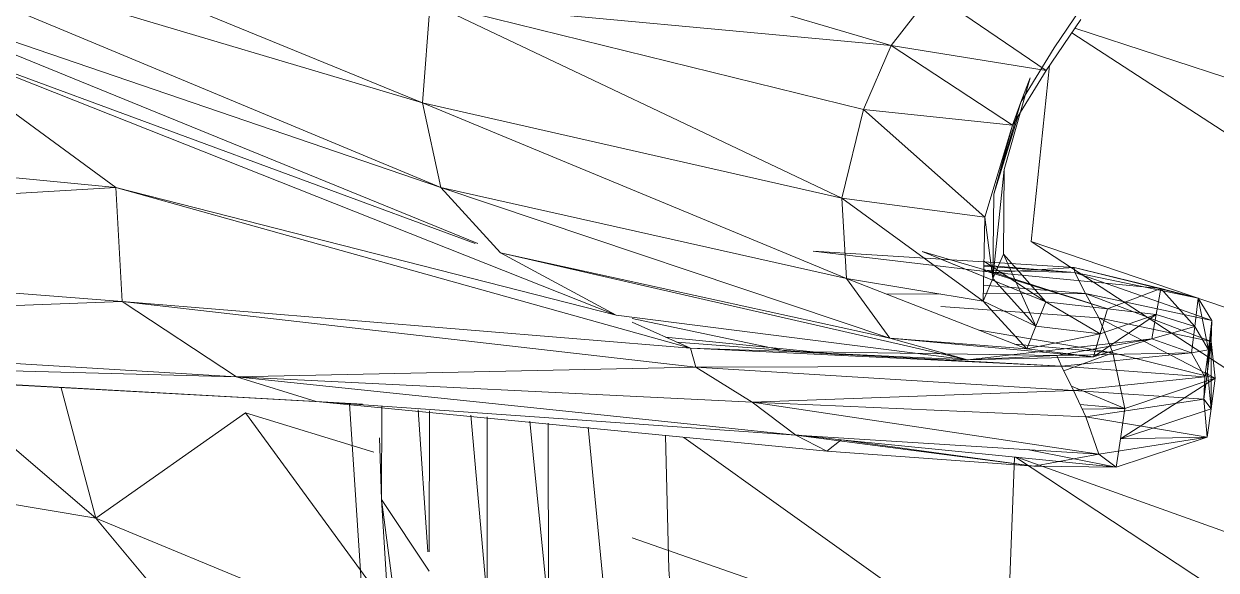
# Model space of a CAD drawing. Header units: millimetres. Extents: x -8591 to 7092, y -1621 to 14390.
# Drawn here: x -4624.54 to -4589.29, y 2849.43 to 2865.58 of the extents above; entities that cross this region are included whole.
import ezdxf

# ---------------------------------------------------------------- set-up
doc = ezdxf.new("R2010")
doc.units = ezdxf.units.MM
doc.layers.add('G-IMPT', color=8, linetype='Continuous', lineweight=9)
doc.layers.add('I-FURN', color=30, linetype='Continuous', lineweight=9)

# ---------------------------------------------------------------- blocks, each defined once
blk = doc.blocks.new('Artificial banana plant 1500mm - Family 4__C1-728657-Begane grond')
at = {"layer": 'G-IMPT'}
for p, q in [((-199.998, 206.369), (-219.818, 214.476)), ((-199.998, 206.369), (-219.818, 214.476)), ((-199.998, 206.369), (-219.158, 212.065)), ((-199.998, 206.369), (-219.158, 212.065)), ((-199.448, 203.866), (-219.158, 212.065)), ((-199.448, 203.866), (-219.158, 212.065)), ((-186.138, 208.059), (-199.498, 212.002)), ((-186.138, 208.059), (-199.498, 212.002)), ((-199.448, 203.866), (-217.738, 210.108)), ((-199.448, 203.866), (-217.738, 210.108)), ((-198.358, 202.208), (-217.738, 210.108)), ((-198.358, 202.208), (-217.738, 210.108)), ((-184.928, 209.619), (-186.138, 208.059)), ((-184.928, 209.619), (-186.138, 208.059)), ((-181.558, 207.32), (-184.928, 209.619)), ((-181.558, 207.32), (-184.928, 209.619)), ((-180.298, 209.498), (-181.318, 207.996)), ((-181.318, 207.996), (-180.298, 209.498)), ((-199.768, 209.318), (-199.998, 206.369)), ((-199.768, 209.318), (-199.998, 206.369)), ((-186.138, 208.059), (-199.768, 209.318)), ((-186.138, 208.059), (-199.768, 209.318)), ((-186.958, 206.167), (-199.768, 209.318)), ((-186.958, 206.167), (-199.768, 209.318)), ((-187.598, 203.544), (-199.768, 209.318)), ((-187.598, 203.544), (-199.768, 209.318)), ((-180.528, 208.831), (-181.558, 207.32)), ((-180.528, 208.831), (-181.558, 207.32)), ((-198.44, 202.212), (-215.278, 208.414)), ((-198.44, 202.212), (-215.278, 208.414)), ((-194.268, 200.088), (-215.278, 208.414)), ((-194.268, 200.088), (-215.278, 208.414)), ((-215.278, 208.414), (-209.058, 203.86)), ((-215.278, 208.414), (-209.058, 203.86)), ((-159.468, 194.604), (-180.799, 208.433)), ((-159.468, 194.604), (-180.799, 208.433)), ((-158.728, 201.418), (-180.705, 208.57)), ((-158.728, 201.418), (-180.705, 208.57)), ((-186.138, 208.059), (-186.958, 206.167)), ((-186.138, 208.059), (-186.958, 206.167)), ((-181.558, 207.32), (-186.138, 208.059)), ((-181.558, 207.32), (-186.138, 208.059)), ((-182.548, 205.704), (-186.138, 208.059)), ((-182.548, 205.704), (-186.138, 208.059)), ((-181.318, 207.996), (-182.298, 206.383)), ((-182.298, 206.383), (-181.318, 207.996)), ((-181.558, 207.32), (-182.548, 205.704)), ((-181.558, 207.32), (-182.548, 205.704)), ((-181.998, 202.266), (-181.454, 207.473)), ((-181.998, 202.266), (-181.454, 207.473)), ((-182.798, 204.392), (-182.028, 207.109)), ((-182.798, 204.392), (-182.028, 207.109)), ((-182.028, 207.109), (-182.298, 206.383)), ((-182.028, 207.109), (-182.298, 206.383)), ((-209.058, 203.86), (-236.688, 206.506)), ((-209.058, 203.86), (-236.688, 206.506)), ((-187.598, 203.544), (-199.998, 206.369)), ((-187.598, 203.544), (-199.998, 206.369)), ((-187.458, 201.172), (-199.998, 206.369)), ((-187.458, 201.172), (-199.998, 206.369)), ((-199.998, 206.369), (-199.448, 203.866)), ((-199.998, 206.369), (-199.448, 203.866)), ((-182.298, 206.383), (-183.098, 203.664)), ((-183.098, 203.664), (-182.298, 206.383)), ((-182.298, 206.383), (-182.548, 205.704)), ((-182.298, 206.383), (-182.548, 205.704)), ((-186.958, 206.167), (-187.598, 203.544)), ((-186.958, 206.167), (-187.598, 203.544)), ((-182.548, 205.704), (-186.958, 206.167)), ((-182.548, 205.704), (-186.958, 206.167)), ((-183.368, 202.989), (-186.958, 206.167)), ((-183.368, 202.989), (-186.958, 206.167)), ((-183.098, 203.664), (-182.379, 205.981)), ((-183.098, 203.664), (-182.379, 205.981)), ((-182.548, 205.704), (-183.368, 202.989)), ((-182.548, 205.704), (-183.368, 202.989)), ((-182.548, 205.704), (-183.098, 203.664)), ((-182.548, 205.704), (-183.098, 203.664)), ((-183.128, 201.172), (-182.798, 204.392)), ((-183.128, 201.172), (-182.798, 204.392)), ((-182.818, 201.891), (-182.798, 204.392)), ((-182.818, 201.891), (-182.798, 204.392)), ((-209.058, 203.86), (-233.298, 202.421)), ((-209.058, 203.86), (-233.298, 202.421)), ((-194.268, 200.088), (-209.058, 203.86)), ((-194.268, 200.088), (-209.058, 203.86)), ((-192.068, 199.114), (-209.058, 203.86)), ((-192.068, 199.114), (-209.058, 203.86)), ((-209.058, 203.86), (-208.878, 200.491)), ((-209.058, 203.86), (-208.878, 200.491)), ((-187.458, 201.172), (-199.448, 203.866)), ((-187.458, 201.172), (-199.448, 203.866)), ((-186.178, 199.414), (-199.448, 203.866)), ((-186.178, 199.414), (-199.448, 203.866)), ((-199.448, 203.866), (-197.688, 201.934)), ((-199.448, 203.866), (-197.688, 201.934)), ((-183.368, 202.989), (-187.598, 203.544)), ((-183.368, 202.989), (-187.598, 203.544)), ((-183.418, 200.507), (-187.598, 203.544)), ((-183.418, 200.507), (-187.598, 203.544)), ((-187.598, 203.544), (-187.458, 201.172)), ((-187.598, 203.544), (-187.458, 201.172)), ((-183.098, 203.664), (-183.128, 201.172)), ((-183.128, 201.172), (-183.098, 203.664)), ((-183.368, 202.989), (-183.418, 200.507)), ((-183.368, 202.989), (-183.418, 200.507)), ((-183.368, 202.989), (-183.128, 201.172)), ((-183.368, 202.989), (-183.128, 201.172)), ((-208.878, 200.491), (-233.298, 202.421)), ((-208.878, 200.491), (-233.298, 202.421)), ((-159.958, 187.871), (-181.998, 202.266)), ((-159.958, 187.871), (-181.998, 202.266)), ((-159.468, 194.604), (-181.998, 202.266)), ((-159.468, 194.604), (-181.998, 202.266)), ((-186.178, 199.414), (-197.688, 201.934)), ((-186.178, 199.414), (-197.688, 201.934)), ((-183.878, 198.765), (-197.688, 201.934)), ((-183.878, 198.765), (-197.688, 201.934)), ((-197.688, 201.934), (-194.268, 200.088)), ((-197.688, 201.934), (-194.268, 200.088)), ((-180.728, 201.503), (-188.448, 201.98)), ((-180.728, 201.503), (-188.448, 201.98)), ((-183.098, 201.351), (-188.448, 201.98)), ((-183.098, 201.351), (-188.448, 201.98)), ((-181.568, 200.484), (-185.218, 201.97)), ((-183.098, 201.351), (-185.218, 201.97)), ((-183.098, 201.351), (-185.218, 201.97)), ((-181.568, 200.484), (-184.669, 201.747)), ((-181.568, 200.484), (-183.394, 201.683)), ((-181.568, 200.484), (-183.394, 201.683)), ((-182.818, 201.891), (-183.128, 201.172)), ((-182.818, 201.891), (-183.128, 201.172)), ((-181.568, 200.484), (-182.818, 201.891)), ((-181.568, 200.484), (-182.818, 201.891)), ((-181.858, 199.764), (-182.818, 201.891)), ((-181.858, 199.764), (-182.818, 201.891)), ((-180.708, 201.35), (-183.4, 201.424)), ((-180.708, 201.35), (-183.4, 201.424)), ((-179.738, 200.28), (-183.4, 201.41)), ((-179.738, 200.28), (-183.4, 201.41)), ((-180.708, 201.35), (-183.397, 201.569)), ((-180.708, 201.35), (-183.397, 201.569)), ((-180.708, 201.35), (-183.397, 201.539)), ((-180.708, 201.35), (-183.397, 201.539)), ((-180.728, 201.503), (-183.098, 201.351)), ((-180.728, 201.503), (-183.098, 201.351)), ((-178.158, 200.877), (-183.098, 201.351)), ((-178.158, 200.877), (-183.098, 201.351)), ((-179.738, 200.28), (-183.098, 201.351)), ((-179.738, 200.28), (-183.098, 201.351)), ((-178.158, 200.877), (-180.728, 201.503)), ((-178.158, 200.877), (-180.728, 201.503)), ((-177.058, 200.587), (-180.728, 201.503)), ((-177.058, 200.587), (-180.728, 201.503)), ((-180.708, 201.35), (-180.728, 201.503)), ((-180.708, 201.35), (-180.728, 201.503)), ((-176.658, 199.928), (-180.708, 201.35)), ((-176.658, 199.928), (-180.708, 201.35)), ((-177.058, 200.587), (-180.708, 201.35)), ((-177.058, 200.587), (-180.708, 201.35)), ((-180.388, 200.729), (-180.708, 201.35)), ((-180.388, 200.729), (-180.708, 201.35)), ((-183.418, 200.507), (-187.458, 201.172)), ((-183.418, 200.507), (-187.458, 201.172)), ((-182.128, 199.095), (-187.458, 201.172)), ((-182.128, 199.095), (-187.458, 201.172)), ((-187.458, 201.172), (-186.178, 199.414)), ((-187.458, 201.172), (-186.178, 199.414)), ((-183.128, 201.172), (-183.418, 200.507)), ((-183.128, 201.172), (-183.418, 200.507)), ((-180.388, 200.729), (-183.408, 200.98)), ((-180.388, 200.729), (-183.408, 200.98)), ((-183.128, 201.172), (-181.858, 199.764)), ((-181.858, 199.764), (-183.128, 201.172)), ((-184.68, 200.715), (-186.271, 200.71)), ((-184.68, 200.715), (-186.271, 200.71)), ((-180.388, 200.729), (-183.414, 200.719)), ((-180.388, 200.729), (-183.414, 200.719)), ((-176.678, 199.307), (-180.388, 200.729)), ((-176.678, 199.307), (-180.388, 200.729)), ((-176.658, 199.928), (-180.388, 200.729)), ((-176.658, 199.928), (-180.388, 200.729)), ((-179.998, 200.013), (-180.388, 200.729)), ((-179.998, 200.013), (-180.388, 200.729)), ((-178.158, 200.877), (-179.738, 200.28)), ((-178.158, 200.877), (-179.738, 200.28)), ((-178.158, 200.877), (-178.298, 200.107)), ((-178.158, 200.877), (-178.298, 200.107)), ((-177.058, 200.587), (-178.158, 200.877)), ((-177.058, 200.587), (-178.158, 200.877)), ((-177.158, 199.75), (-178.158, 200.877)), ((-177.158, 199.75), (-178.158, 200.877)), ((-229.808, 199.721), (-208.878, 200.491)), ((-229.808, 199.721), (-208.878, 200.491)), ((-192.068, 199.114), (-208.878, 200.491)), ((-192.068, 199.114), (-208.878, 200.491)), ((-191.908, 198.552), (-208.878, 200.491)), ((-191.908, 198.552), (-208.878, 200.491)), ((-205.498, 198.267), (-208.878, 200.491)), ((-205.498, 198.267), (-208.878, 200.491)), ((-179.998, 200.013), (-184.669, 200.341)), ((-179.998, 200.013), (-184.669, 200.341)), ((-183.418, 200.507), (-181.858, 199.764)), ((-183.418, 200.507), (-181.858, 199.764)), ((-183.418, 200.507), (-182.128, 199.095)), ((-183.418, 200.507), (-182.128, 199.095)), ((-181.568, 200.484), (-181.858, 199.764)), ((-181.568, 200.484), (-181.858, 199.764)), ((-179.738, 200.28), (-181.568, 200.484)), ((-179.738, 200.28), (-181.568, 200.484)), ((-179.958, 199.542), (-181.568, 200.484)), ((-179.958, 199.542), (-181.568, 200.484)), ((-179.738, 200.28), (-179.958, 199.542)), ((-179.738, 200.28), (-179.958, 199.542)), ((-178.298, 200.107), (-179.738, 200.28)), ((-178.298, 200.107), (-179.738, 200.28)), ((-177.058, 200.587), (-177.158, 199.75)), ((-177.058, 200.587), (-177.158, 199.75)), ((-176.658, 199.928), (-177.058, 200.587)), ((-176.658, 199.928), (-177.058, 200.587)), ((-176.758, 199.063), (-177.058, 200.587)), ((-176.758, 199.063), (-177.058, 200.587)), ((-183.878, 198.765), (-194.268, 200.088)), ((-183.878, 198.765), (-194.268, 200.088)), ((-193.795, 199.989), (-189.168, 199.012)), ((-193.795, 199.989), (-189.168, 199.012)), ((-180.158, 198.853), (-178.298, 200.107)), ((-180.158, 198.853), (-178.298, 200.107)), ((-176.558, 198.225), (-179.998, 200.013)), ((-176.558, 198.225), (-179.998, 200.013)), ((-176.678, 199.307), (-179.998, 200.013)), ((-176.678, 199.307), (-179.998, 200.013)), ((-179.578, 198.971), (-179.998, 200.013)), ((-179.578, 198.971), (-179.998, 200.013)), ((-179.958, 199.542), (-178.298, 200.107)), ((-178.298, 200.107), (-179.958, 199.542)), ((-178.298, 200.107), (-178.428, 199.391)), ((-178.298, 200.107), (-178.428, 199.391)), ((-178.298, 200.107), (-177.158, 199.75)), ((-177.158, 199.75), (-178.298, 200.107)), ((-176.778, 198.425), (-176.658, 199.928)), ((-176.778, 198.425), (-176.658, 199.928)), ((-176.658, 199.928), (-176.758, 199.063)), ((-176.658, 199.928), (-176.758, 199.063)), ((-176.678, 199.307), (-176.658, 199.928)), ((-176.678, 199.307), (-176.658, 199.928)), ((-205.498, 198.267), (-229.808, 199.721)), ((-205.498, 198.267), (-229.808, 199.721)), ((-193.795, 199.879), (-192.068, 199.114)), ((-193.795, 199.879), (-192.068, 199.114)), ((-179.578, 198.971), (-183.528, 199.641)), ((-179.578, 198.971), (-183.528, 199.641)), ((-181.858, 199.764), (-182.128, 199.095)), ((-181.858, 199.764), (-182.128, 199.095)), ((-181.858, 199.764), (-179.958, 199.542)), ((-179.958, 199.542), (-181.858, 199.764)), ((-178.428, 199.391), (-177.158, 199.75)), ((-178.428, 199.391), (-177.158, 199.75)), ((-177.158, 199.75), (-177.258, 198.976)), ((-177.158, 199.75), (-177.258, 198.976)), ((-177.158, 199.75), (-176.758, 199.063)), ((-176.758, 199.063), (-177.158, 199.75)), ((-187.548, 198.912), (-192.81, 199.443)), ((-187.548, 198.912), (-192.81, 199.443)), ((-192.475, 199.295), (-187.548, 198.912)), ((-192.475, 199.295), (-187.548, 198.912)), ((-182.128, 199.095), (-186.178, 199.414)), ((-182.128, 199.095), (-186.178, 199.414)), ((-180.158, 198.853), (-186.178, 199.414)), ((-180.158, 198.853), (-186.178, 199.414)), ((-186.178, 199.414), (-183.878, 198.765)), ((-186.178, 199.414), (-183.878, 198.765)), ((-178.428, 199.391), (-183.878, 198.765)), ((-178.428, 199.391), (-183.878, 198.765)), ((-179.578, 198.971), (-182.485, 199.235)), ((-179.578, 198.971), (-182.485, 199.235)), ((-182.128, 199.095), (-179.958, 199.542)), ((-182.128, 199.095), (-179.958, 199.542)), ((-178.428, 199.391), (-181.238, 198.898)), ((-178.428, 199.391), (-181.238, 198.898)), ((-179.958, 199.542), (-180.158, 198.853)), ((-179.958, 199.542), (-180.158, 198.853)), ((-180.158, 198.853), (-178.428, 199.391)), ((-180.158, 198.853), (-178.428, 199.391)), ((-178.428, 199.391), (-177.258, 198.976)), ((-178.428, 199.391), (-177.258, 198.976)), ((-176.678, 199.307), (-176.778, 198.425)), ((-176.678, 199.307), (-176.778, 198.425)), ((-176.558, 198.225), (-176.678, 199.307)), ((-176.558, 198.225), (-176.678, 199.307)), ((-176.678, 197.322), (-176.678, 199.307)), ((-176.678, 197.322), (-176.678, 199.307)), ((-227.408, 198.859), (-203.138, 197.535)), ((-227.408, 198.859), (-203.138, 197.535)), ((-227.408, 198.859), (-205.498, 198.267)), ((-227.408, 198.859), (-205.498, 198.267)), ((-181.098, 198.581), (-192.068, 199.114)), ((-181.098, 198.581), (-192.068, 199.114)), ((-189.168, 199.012), (-192.068, 199.114)), ((-189.168, 199.012), (-192.068, 199.114)), ((-192.068, 199.114), (-191.908, 198.552)), ((-192.068, 199.114), (-191.908, 198.552)), ((-183.878, 198.765), (-189.168, 199.012)), ((-183.878, 198.765), (-189.168, 199.012)), ((-181.238, 198.898), (-189.168, 199.012)), ((-181.238, 198.898), (-189.168, 199.012)), ((-181.098, 198.581), (-189.168, 199.012)), ((-181.098, 198.581), (-189.168, 199.012)), ((-183.878, 198.765), (-181.238, 198.898)), ((-183.878, 198.765), (-181.238, 198.898)), ((-180.158, 198.853), (-183.878, 198.765)), ((-180.158, 198.853), (-183.878, 198.765)), ((-182.128, 199.095), (-180.158, 198.853)), ((-182.128, 199.095), (-180.158, 198.853)), ((-177.258, 198.976), (-181.238, 198.898)), ((-177.258, 198.976), (-181.238, 198.898)), ((-181.238, 198.898), (-181.098, 198.581)), ((-181.238, 198.898), (-181.098, 198.581)), ((-177.258, 198.976), (-181.098, 198.581)), ((-177.258, 198.976), (-181.098, 198.581)), ((-181.032, 198.447), (-179.578, 198.971)), ((-181.032, 198.447), (-179.578, 198.971)), ((-179.228, 197.333), (-179.578, 198.971)), ((-179.228, 197.333), (-179.578, 198.971)), ((-176.558, 198.225), (-179.578, 198.971)), ((-176.558, 198.225), (-179.578, 198.971)), ((-177.258, 198.976), (-176.758, 199.063)), ((-177.258, 198.976), (-176.758, 199.063)), ((-177.258, 198.976), (-176.858, 198.262)), ((-177.258, 198.976), (-176.858, 198.262)), ((-176.758, 199.063), (-176.858, 198.262)), ((-176.758, 199.063), (-176.858, 198.262)), ((-176.758, 199.063), (-176.778, 198.425)), ((-176.778, 198.425), (-176.758, 199.063)), ((-201.768, 197.457), (-226.168, 198.817)), ((-201.768, 197.457), (-226.168, 198.817)), ((-226.168, 198.817), (-203.138, 197.535)), ((-226.168, 198.817), (-203.138, 197.535)), ((-191.908, 198.552), (-205.498, 198.267)), ((-191.908, 198.552), (-205.498, 198.267)), ((-181.098, 198.581), (-191.908, 198.552)), ((-181.098, 198.581), (-191.908, 198.552)), ((-180.748, 197.865), (-191.908, 198.552)), ((-180.748, 197.865), (-191.908, 198.552)), ((-191.908, 198.552), (-190.248, 197.519)), ((-191.908, 198.552), (-190.248, 197.519)), ((-176.858, 198.262), (-181.098, 198.581)), ((-176.858, 198.262), (-181.098, 198.581)), ((-181.098, 198.581), (-180.748, 197.865)), ((-181.098, 198.581), (-180.748, 197.865)), ((-214.411, 198.15), (-209.658, 194.089)), ((-214.411, 198.15), (-209.658, 194.089)), ((-190.248, 197.519), (-205.498, 198.267)), ((-190.248, 197.519), (-205.498, 198.267)), ((-188.958, 196.543), (-205.498, 198.267)), ((-188.958, 196.543), (-205.498, 198.267)), ((-203.138, 197.535), (-205.498, 198.267)), ((-203.138, 197.535), (-205.498, 198.267)), ((-176.858, 198.262), (-180.748, 197.865)), ((-176.858, 198.262), (-180.748, 197.865)), ((-179.358, 196.433), (-176.558, 198.225)), ((-179.358, 196.433), (-176.558, 198.225)), ((-179.228, 197.333), (-176.558, 198.225)), ((-179.228, 197.333), (-176.558, 198.225)), ((-176.778, 198.425), (-176.888, 197.609)), ((-176.778, 198.425), (-176.888, 197.609)), ((-176.858, 198.262), (-176.888, 197.609)), ((-176.858, 198.262), (-176.888, 197.609)), ((-176.858, 198.262), (-176.778, 198.425)), ((-176.858, 198.262), (-176.778, 198.425)), ((-176.778, 198.425), (-176.678, 197.322)), ((-176.678, 197.322), (-176.778, 198.425)), ((-176.558, 198.225), (-176.678, 197.322)), ((-176.558, 198.225), (-176.678, 197.322)), ((-209.658, 194.089), (-210.675, 197.946)), ((-209.658, 194.089), (-210.675, 197.946)), ((-180.748, 197.865), (-190.248, 197.519)), ((-180.748, 197.865), (-190.248, 197.519)), ((-179.228, 197.333), (-180.807, 197.986)), ((-179.228, 197.333), (-180.807, 197.986)), ((-176.888, 197.609), (-180.748, 197.865)), ((-176.888, 197.609), (-180.748, 197.865)), ((-180.748, 197.865), (-180.378, 197.08)), ((-180.748, 197.865), (-180.378, 197.08)), ((-188.038, 196.065), (-203.138, 197.535)), ((-188.038, 196.065), (-203.138, 197.535)), ((-201.768, 197.457), (-203.138, 197.535)), ((-201.768, 197.457), (-203.138, 197.535)), ((-188.958, 196.543), (-203.138, 197.535)), ((-188.958, 196.543), (-203.138, 197.535)), ((-201.058, 180.815), (-202.152, 197.466)), ((-201.058, 180.815), (-202.152, 197.466)), ((-180.378, 197.08), (-190.248, 197.519)), ((-180.378, 197.08), (-190.248, 197.519)), ((-179.998, 195.981), (-190.248, 197.519)), ((-179.998, 195.981), (-190.248, 197.519)), ((-190.248, 197.519), (-188.958, 196.543)), ((-190.248, 197.519), (-188.958, 196.543)), ((-180.551, 197.448), (-179.228, 197.333)), ((-180.551, 197.448), (-179.228, 197.333)), ((-176.888, 197.609), (-180.378, 197.08)), ((-176.888, 197.609), (-180.378, 197.08)), ((-176.888, 197.609), (-176.678, 197.322)), ((-176.888, 197.609), (-176.678, 197.322)), ((-176.888, 197.609), (-176.788, 196.485)), ((-176.888, 197.609), (-176.788, 196.485)), ((-209.658, 194.089), (-205.228, 197.198)), ((-209.658, 194.089), (-205.228, 197.198)), ((-200.743, 191.076), (-205.228, 197.198)), ((-200.743, 191.076), (-205.228, 197.198)), ((-201.437, 196.042), (-205.228, 197.198)), ((-201.437, 196.042), (-205.228, 197.198)), ((-201.194, 197.399), (-201.208, 194.644)), ((-201.194, 197.399), (-201.208, 194.644)), ((-200.121, 197.291), (-199.837, 193.093)), ((-200.121, 197.291), (-199.837, 193.093)), ((-199.787, 197.257), (-199.797, 193.093)), ((-199.787, 197.257), (-199.797, 193.093)), ((-198.569, 197.133), (-198.078, 191.66)), ((-198.569, 197.133), (-198.078, 191.66)), ((-198.078, 197.083), (-198.078, 191.66)), ((-198.078, 197.083), (-198.078, 191.66)), ((-180.487, 197.311), (-179.228, 197.333)), ((-180.487, 197.311), (-179.228, 197.333)), ((-179.228, 197.333), (-179.358, 196.433)), ((-179.228, 197.333), (-179.358, 196.433)), ((-176.678, 197.322), (-179.358, 196.433)), ((-179.358, 196.433), (-176.678, 197.322)), ((-176.678, 197.322), (-176.788, 196.485)), ((-176.678, 197.322), (-176.788, 196.485)), ((-196.82, 196.956), (-196.268, 191.389)), ((-196.82, 196.956), (-196.268, 191.389)), ((-196.283, 196.901), (-196.268, 191.389)), ((-196.283, 196.901), (-196.268, 191.389)), ((-195.099, 196.781), (-194.538, 190.957)), ((-195.099, 196.781), (-194.538, 190.957)), ((-176.788, 196.485), (-180.378, 197.08)), ((-176.788, 196.485), (-180.378, 197.08)), ((-180.378, 197.08), (-179.998, 195.981)), ((-180.378, 197.08), (-179.998, 195.981)), ((-201.269, 196.459), (-201.208, 194.644)), ((-201.269, 196.459), (-201.208, 194.644)), ((-192.81, 196.53), (-192.708, 192.571)), ((-192.81, 196.53), (-192.708, 192.571)), ((-182.728, 189.662), (-192.268, 196.477)), ((-182.728, 189.662), (-192.268, 196.477)), ((-187.618, 196.402), (-188.958, 196.548)), ((-187.618, 196.402), (-188.958, 196.548)), ((-179.998, 195.981), (-188.958, 196.543)), ((-179.998, 195.981), (-188.958, 196.543)), ((-181.918, 195.627), (-188.958, 196.543)), ((-181.918, 195.627), (-188.958, 196.543)), ((-188.038, 196.065), (-188.958, 196.543)), ((-188.038, 196.065), (-188.958, 196.543)), ((-187.618, 196.402), (-188.038, 196.065)), ((-187.618, 196.402), (-188.038, 196.065)), ((-179.488, 195.599), (-187.618, 196.402)), ((-179.488, 195.599), (-187.618, 196.402)), ((-187.618, 196.402), (-181.918, 195.627)), ((-187.618, 196.402), (-181.918, 195.627)), ((-176.788, 196.485), (-179.998, 195.981)), ((-176.788, 196.485), (-179.998, 195.981)), ((-176.788, 196.485), (-179.488, 195.599)), ((-176.788, 196.485), (-179.488, 195.599)), ((-179.358, 196.433), (-179.488, 195.599)), ((-179.358, 196.433), (-179.488, 195.599)), ((-176.788, 196.485), (-179.358, 196.433)), ((-176.788, 196.485), (-179.358, 196.433)), ((-222.198, 196.198), (-209.658, 194.089)), ((-222.198, 196.198), (-209.658, 194.089)), ((-181.918, 195.627), (-188.038, 196.065)), ((-181.918, 195.627), (-188.038, 196.065)), ((-179.488, 195.599), (-182.068, 196.111)), ((-179.488, 195.599), (-182.068, 196.111)), ((-182.728, 189.662), (-182.489, 195.896)), ((-182.728, 189.662), (-182.489, 195.896)), ((-160.128, 181.183), (-182.458, 195.893)), ((-160.128, 181.183), (-182.458, 195.893)), ((-159.958, 187.871), (-182.423, 195.889)), ((-159.958, 187.871), (-182.423, 195.889)), ((-179.998, 195.981), (-181.918, 195.627)), ((-179.998, 195.981), (-181.918, 195.627)), ((-179.488, 195.599), (-179.998, 195.981)), ((-179.488, 195.599), (-179.998, 195.981)), ((-179.488, 195.599), (-181.918, 195.627)), ((-179.488, 195.599), (-181.918, 195.627)), ((-199.798, 192.519), (-201.208, 194.644)), ((-199.798, 192.519), (-201.208, 194.644)), ((-201.208, 194.644), (-199.157, 178.913)), ((-201.208, 194.644), (-199.157, 178.913)), ((-201.208, 194.644), (-200.265, 179.236)), ((-201.208, 194.644), (-200.265, 179.236)), ((-203.338, 186.542), (-209.658, 194.089)), ((-203.338, 186.542), (-209.658, 194.089)), ((-209.658, 194.089), (-201.699, 190.801)), ((-209.658, 194.089), (-201.699, 190.801)), ((-182.728, 189.662), (-193.795, 193.503)), ((-182.728, 189.662), (-193.795, 193.503)), ((-192.708, 192.571), (-192.098, 184.157)), ((-192.708, 192.571), (-192.098, 184.157))]:
    blk.add_line(p, q, dxfattribs=at)
blk = doc.blocks.new('Artificial banana plant 1500mm - Family 4__C2-728658-Begane grond')
blk.add_blockref('Artificial banana plant 1500mm - Family 4__C1-728657-Begane grond', (0, 0))
blk = doc.blocks.new('Artificial banana plant 1500mm - Family 4-728656-Begane grond')
blk.add_blockref('Artificial banana plant 1500mm - Family 4__C2-728658-Begane grond', (0, 0))
blk = doc.blocks.new('Artificial banana plant 1500mm - Ny märkning-728662-Begane grond')
blk.add_blockref('Artificial banana plant 1500mm - Family 4-728656-Begane grond', (0, 0))

msp = doc.modelspace()

# ---------------------------------------------------------------- block references
at = {"layer": 'I-FURN'}
msp.add_blockref('Artificial banana plant 1500mm - Ny märkning-728662-Begane grond', (-4412.758, 2656.875), dxfattribs=at)

doc.saveas('drawing.dxf')
